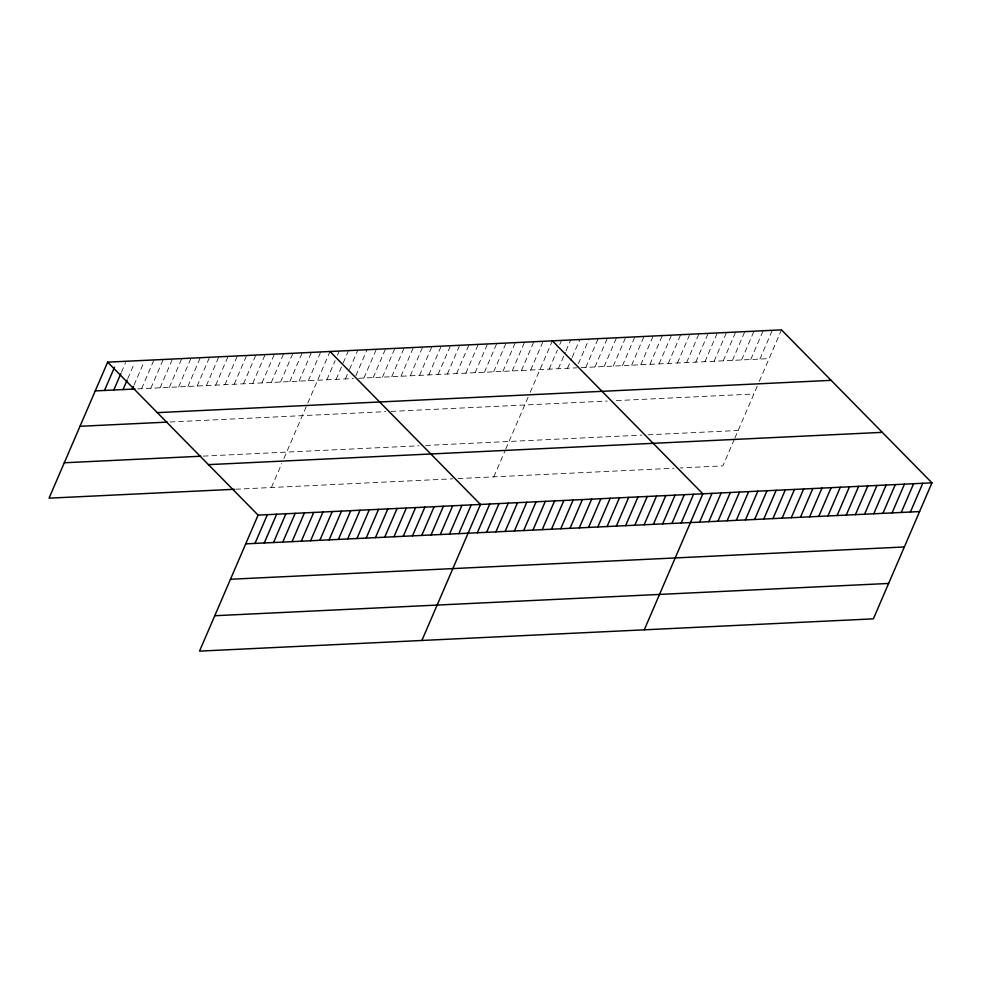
<?xml version="1.0" encoding="UTF-8"?>
<svg xmlns="http://www.w3.org/2000/svg" width="981" height="981" viewBox="0 0 981 981"><rect width="100%" height="100%" fill="white"/><g stroke="black" fill="none" stroke-linecap="round" stroke-linejoin="round"><path stroke-width="0.74" stroke-dasharray="4.91 3.68" d="M121.448 372.216L125.568 362.639M127.763 378.617L134.25 363.559M134.078 385.018L144.097 361.744M141.571 388.684L153.956 359.941M150.841 388.231L163.214 359.487M160.111 387.789L172.484 359.046M169.37 387.348L181.755 358.605M178.64 386.906L191.013 358.163M187.898 386.465L200.283 357.722M197.169 386.011L209.542 357.268M206.427 385.57L218.812 356.826M215.697 385.128L228.083 356.385M224.968 384.687L237.341 355.944M234.226 384.245L246.611 355.502M243.496 383.792L255.869 355.048M252.755 383.35L265.14 354.607M262.025 382.909L274.398 354.166M271.296 382.467L283.668 353.724M280.554 382.026L292.939 353.283M289.824 381.572L302.197 352.829M299.082 381.131L311.468 352.387M308.353 380.689L320.726 351.946M271.418 487.52L281.768 463.498M283.938 458.434L306.182 406.796M307.813 403.007L329.996 351.505M326.881 379.806L335.134 360.64M337.489 355.171L339.267 351.063M336.152 379.353L342.627 364.307M343.215 362.933L348.525 350.609M345.41 378.911L348.954 370.708M349.543 369.334L357.795 350.168M355.858 375.735L367.053 349.726M363.939 378.028L376.324 349.285M373.209 377.587L385.582 348.844M382.48 377.145L394.853 348.402M391.738 376.692L404.123 347.948M401.008 376.25L413.381 347.507M410.266 375.809L422.652 347.066M419.537 375.367L431.91 346.624M428.807 374.926L441.18 346.183M438.066 374.472L450.451 345.729M447.336 374.031L459.709 345.287M456.594 373.589L468.979 344.846M465.865 373.148L478.238 344.405M475.123 372.706L487.508 343.963M484.393 372.253L496.778 343.509M493.664 371.811L506.037 343.068M502.922 371.37L515.307 342.627M512.192 370.928L524.565 342.185M521.451 370.487L533.836 341.744M530.721 370.033L543.094 341.29M493.786 476.864L505.227 450.316M505.767 449.053L528.551 396.14M530.181 392.351L552.364 340.848M549.152 369.15L557.404 349.996M559.759 344.515L561.524 340.407M558.312 368.721L565.387 352.289M565.976 350.928L570.697 339.978M567.484 368.28L571.604 358.703M572.193 357.329L579.857 339.536M578.41 363.73L589.017 339.095M585.804 367.397L598.189 338.653M594.976 366.955L607.349 338.212M604.137 366.526L616.509 337.783M613.297 366.085L625.682 337.341M622.469 365.643L634.842 336.9M631.629 365.202L644.002 336.458M640.789 364.76L653.174 336.017M649.962 364.331L662.334 335.588M659.122 363.89L671.495 335.146M668.282 363.448L680.667 334.705M677.454 363.007L689.827 334.263M686.614 362.565L698.999 333.822M695.774 362.136L708.159 333.393M704.947 361.695L717.319 332.951M714.107 361.253L726.492 332.51M723.267 360.812L735.652 332.069M732.439 360.37L744.812 331.627M741.599 359.941L753.984 331.198M750.759 359.5L763.144 330.756M759.932 359.058L772.305 330.315M734.328 439.341L722.899 465.889L680.127 467.937M734.879 438.078L757.663 385.165M759.294 381.376L781.477 329.874M137.61 388.868L353.356 378.531M358.654 378.286L576.644 367.838M581.23 367.617L769.092 358.617M170.007 421.989L385.754 411.652M391.051 411.395L607.214 401.045M616.387 400.604L753.849 394.019M203.275 456.116L419.022 445.779M425.644 445.46L641.917 435.098M648.024 434.804L738.141 430.487M235.685 489.225L452.756 478.826M458.053 478.581L674.021 468.231"/><path stroke-width="1.47" d="M931.95 482.836L258.101 515.111L199.523 651.126L873.372 618.852L931.95 482.836L781.477 329.874L107.628 362.148L49.05 498.164L234.361 489.286M104.513 390.45L114.532 367.188M113.784 390.009L120.847 373.589M123.042 389.567L127.174 379.99M132.312 389.126L133.49 386.391M254.986 543.413L267.372 514.669M264.257 542.971L276.63 514.216M273.527 542.518L285.9 513.774M282.786 542.076L295.171 513.333M292.056 541.635L304.429 512.891M301.314 541.193L313.699 512.45M310.585 540.752L322.957 512.008M319.843 540.298L332.228 511.555M329.113 539.857L341.498 511.113M338.384 539.415L350.757 510.672M347.642 538.974L360.027 510.23M356.912 538.532L369.285 509.789M366.171 538.079L378.556 509.335M375.441 537.637L387.826 508.894M384.711 537.196L397.084 508.452M393.97 536.754L406.355 508.011M403.24 536.313L415.613 507.569M412.498 535.859L424.883 507.116M421.769 535.418L434.142 506.674M431.039 534.976L443.412 506.233M440.297 534.535L452.682 505.791M449.568 534.093L461.941 505.35M458.826 533.639L471.211 504.896M421.891 640.47L480.469 504.455L329.996 351.505M477.355 532.757L489.74 504.013M486.625 532.315L499.01 503.572M495.895 531.874L508.268 503.13M505.154 531.42L517.539 502.677M514.424 530.979L526.797 502.235M523.682 530.537L536.067 501.794M532.953 530.096L545.326 501.352M542.223 529.654L554.596 500.911M551.481 529.213L563.867 500.469M560.752 528.759L573.125 500.016M570.01 528.318L582.395 499.574M579.28 527.876L591.653 499.133M588.539 527.435L600.924 498.691M597.809 526.993L610.194 498.25M607.08 526.539L619.452 497.796M616.338 526.098L628.723 497.355M625.608 525.657L637.981 496.913M634.866 525.215L647.252 496.472M644.137 524.774L656.51 496.03M653.407 524.32L665.78 495.577M662.665 523.879L675.051 495.135M671.936 523.437L684.309 494.694M681.194 522.996L693.579 494.252M644.272 629.814L702.837 493.811L552.364 340.848M699.625 522.113L712.01 493.369M708.797 521.671L721.17 492.928M717.957 521.23L730.33 492.487M727.117 520.788L739.502 492.045M736.29 520.359L748.662 491.616M745.45 519.918L757.822 491.174M754.61 519.476L766.995 490.733M763.782 519.035L776.155 490.292M772.942 518.593L785.327 489.85M782.102 518.164L794.487 489.421M791.275 517.723L803.647 488.979M800.435 517.281L812.82 488.538M809.595 516.84L821.98 488.097M818.767 516.398L831.14 487.655M827.927 515.969L840.312 487.226M837.087 515.528L849.472 486.784M846.26 515.086L858.633 486.343M855.42 514.645L867.805 485.902M864.58 514.203L876.965 485.46M873.752 513.774L886.125 485.031M882.912 513.333L895.297 484.589M892.072 512.891L904.457 484.148M901.245 512.45L913.618 483.707M910.405 512.008L922.79 483.265M95.243 390.904L134.961 388.991M157.279 412.633L831.128 380.346M80.001 426.294L167.359 422.112M64.292 462.774L200.627 456.239M208.45 464.638L882.287 432.351M245.728 543.854L919.577 511.579M230.486 579.256L904.323 546.969M214.778 615.725L888.614 583.45M107.628 362.148L258.101 515.111"/></g></svg>
